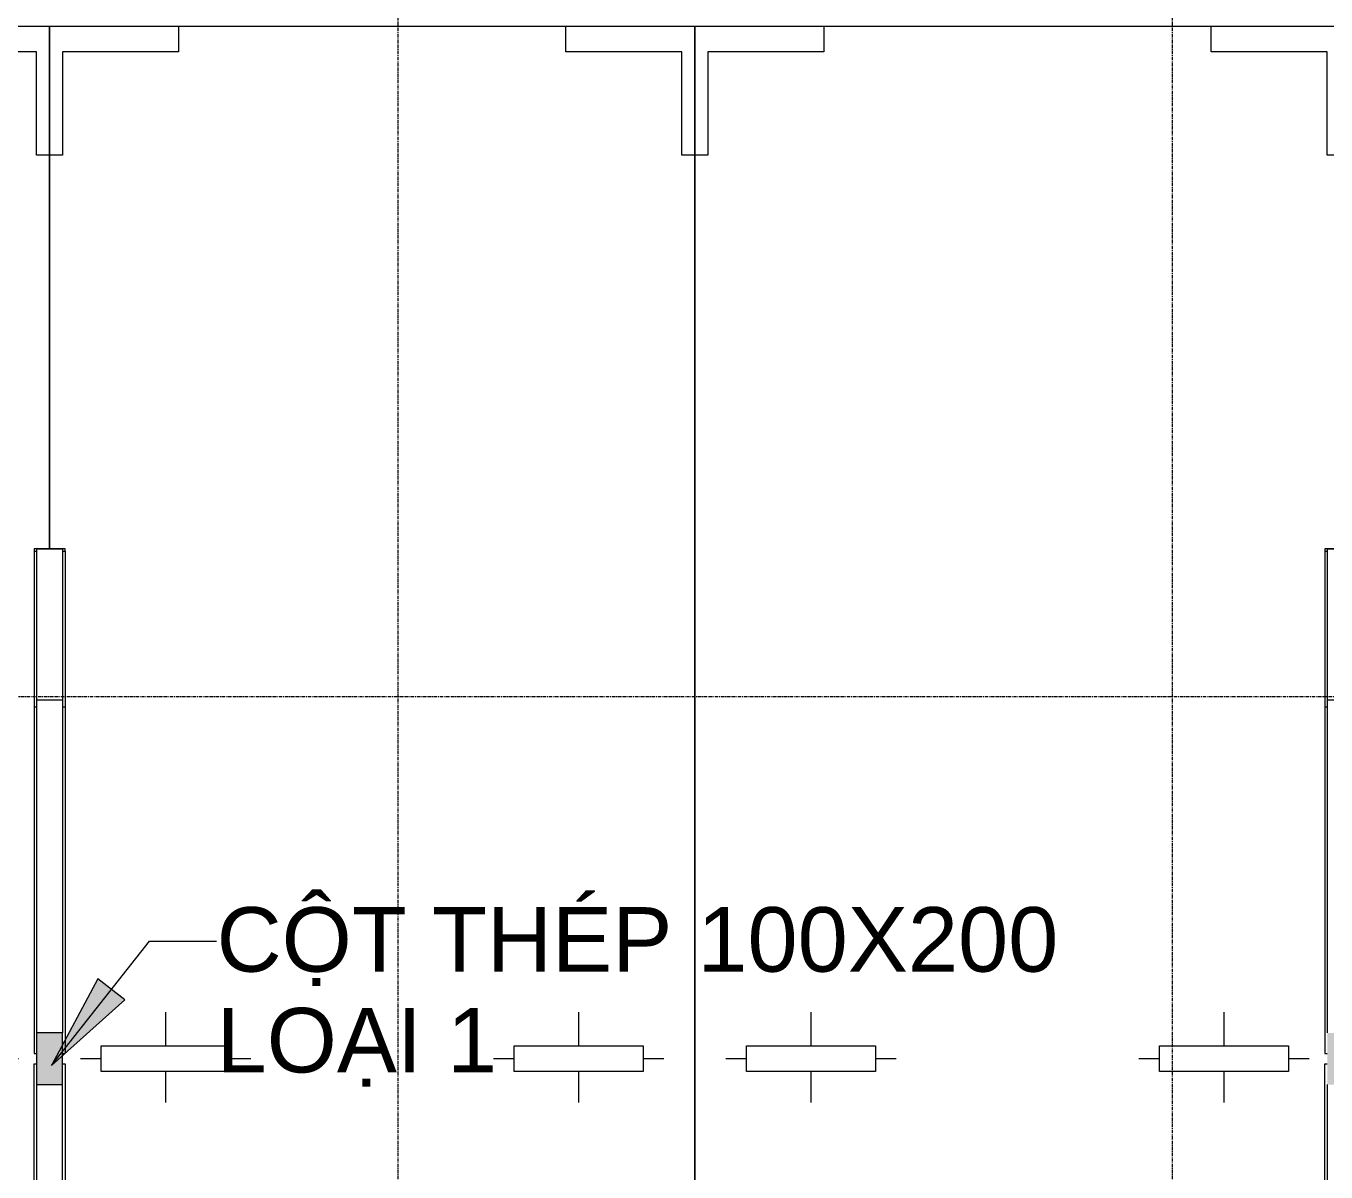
# Model space of a CAD drawing. Header units: millimetres. Extents: x 60855 to 206000, y 5274 to 78634.
# Drawn here: x 79112 to 84148, y 59896 to 64335 of the extents above; entities that cross this region are included whole.
import ezdxf

# ---------------------------------------------------------------- set-up
doc = ezdxf.new("R2010")
doc.units = ezdxf.units.MM
doc.linetypes.add('Grid Line', pattern=[22.225, 12.7, -3.175, 3.175, -3.175])
for name, color, linetype, lineweight in [('A-DETL-GENF-1', 7, 'Continuous', 9), ('A-DETL-THIN', 151, 'Continuous', 9), ('C-PRKG', 70, 'Continuous', 9), ('G-ANNO-TEXT-1', 7, 'Continuous', 9), ('S-COLS', 52, 'Continuous', 9), ('S-GRID-1', 1, 'Grid Line', 9)]:
    doc.layers.add(name, color=color, linetype=linetype, lineweight=lineweight)
doc.styles.add('Arial', font='arial.ttf', dxfattribs={"height": 250})

# ---------------------------------------------------------------- blocks, each defined once
blk = doc.blocks.new('xe oto1 - xe oto-V3-TKCS_NHÀ XE 1 - MẶT BẰNG COTE _1_000')
at = {"layer": 'C-PRKG'}
for p, q in [((-2500, 0), (0, 0)), ((-2500, -4980), (-2500, 0)), ((-500, 0), (0, 0)), ((-500, -100), (-500, 0)), ((0, 0), (0, -500)), ((0, 0), (0, -2025.1)), ((-2500, 0), (-2000, 0)), ((-2500, -500), (-2500, 0)), ((-2000, 0), (-2000, -100)), ((-2450, -100), (-2450, -500)), ((-2000, -100), (-2450, -100)), ((-50, -100), (-500, -100)), ((-50, -500), (-50, -100)), ((-2450, -500), (-2500, -500)), ((-2500, -500), (-2500, -4500)), ((-2500, -4500), (-2500, -500)), ((0, -500), (-50, -500)), ((0, -500), (0, -2025.1)), ((0, -2025.1), (0, -500)), ((-2050, -3950), (-2050, -3820)), ((-2050, -3950), (-2050, -3820)), ((-450, -3950), (-450, -3820)), ((-450, -3950), (-450, -3820)), ((-2300, -3950), (-1800, -3950)), ((-2300, -4050), (-2300, -3950)), ((-1800, -3950), (-1800, -4050)), ((-700, -3950), (-200, -3950)), ((-700, -4050), (-700, -3950)), ((-200, -3950), (-200, -4050)), ((-2300, -4000), (-2380, -4000)), ((-2300, -4000), (-2380, -4000)), ((-1720, -4000), (-1800, -4000)), ((-1720, -4000), (-1800, -4000)), ((-700, -4000), (-780, -4000)), ((-700, -4000), (-780, -4000)), ((-120, -4000), (-200, -4000)), ((-120, -4000), (-200, -4000)), ((-1800, -4050), (-2300, -4050)), ((-2050, -4170), (-2050, -4050)), ((-2050, -4170), (-2050, -4050)), ((-200, -4050), (-700, -4050)), ((-450, -4170), (-450, -4050)), ((-450, -4170), (-450, -4050)), ((-2500, -4500), (-2450, -4500)), ((-2500, -4980), (-2500, -4500)), ((-2450, -4500), (-2450, -4950)), ((-2450, -4950), (-2000, -4950)), ((-2000, -4950), (-2000, -4980)), ((-500, -4950), (-60, -4950)), ((-500, -4980), (-500, -4950))]:
    blk.add_line(p, q, dxfattribs=at)
blk = doc.blocks.new('xe oto1 - xe oto-615462-TKCS_NHÀ XE 1 - MẶT BẰNG COTE _1_000')
at = {"layer": 'C-PRKG'}
for p, q in [((-2500, 0), (0, 0)), ((-2500, -2025.1), (-2500, 0)), ((-500, 0), (0, 0)), ((-500, -100), (-500, 0)), ((0, 0), (0, -500)), ((0, 0), (0, -4980)), ((-2500, 0), (-2000, 0)), ((-2500, -500), (-2500, 0)), ((-2000, 0), (-2000, -100)), ((-2450, -100), (-2450, -500)), ((-2000, -100), (-2450, -100)), ((-50, -100), (-500, -100)), ((-50, -500), (-50, -100)), ((-2450, -500), (-2500, -500)), ((-2500, -500), (-2500, -2025.1)), ((-2500, -2025.1), (-2500, -500)), ((0, -500), (-50, -500)), ((0, -500), (0, -4500)), ((0, -4500), (0, -500)), ((-2050, -3950), (-2050, -3820)), ((-2050, -3950), (-2050, -3820)), ((-450, -3950), (-450, -3820)), ((-450, -3950), (-450, -3820)), ((-2300, -3950), (-1800, -3950)), ((-2300, -4050), (-2300, -3950)), ((-1800, -3950), (-1800, -4050)), ((-700, -3950), (-200, -3950)), ((-700, -4050), (-700, -3950)), ((-200, -3950), (-200, -4050)), ((-2300, -4000), (-2380, -4000)), ((-2300, -4000), (-2380, -4000)), ((-1720, -4000), (-1800, -4000)), ((-1720, -4000), (-1800, -4000)), ((-700, -4000), (-780, -4000)), ((-700, -4000), (-780, -4000)), ((-120, -4000), (-200, -4000)), ((-120, -4000), (-200, -4000)), ((-1800, -4050), (-2300, -4050)), ((-2050, -4170), (-2050, -4050)), ((-2050, -4170), (-2050, -4050)), ((-200, -4050), (-700, -4050)), ((-450, -4170), (-450, -4050)), ((-450, -4170), (-450, -4050)), ((-50, -4500), (0, -4500)), ((-50, -4950), (-50, -4500)), ((0, -4500), (0, -4980)), ((-2440, -4950), (-2000, -4950)), ((-2000, -4950), (-2000, -4980)), ((-500, -4950), (-50, -4950)), ((-500, -4980), (-500, -4950))]:
    blk.add_line(p, q, dxfattribs=at)
blk = doc.blocks.new('TRỤ ĐỂ XE - TRỤ ĐỂ XE-2599185-TKCS_NHÀ XE 1 - MẶT BẰNG COTE _1_000')
at = {"layer": 'S-COLS'}
for p, q in [((-60, 960.7), (-60, 1185.4)), ((-60, 1185.4), (-50, 1185.4)), ((-50, 1185.4), (-50, 960.7)), ((-50, 1177.4), (50, 1177.4)), ((50, 960.7), (50, 1185.4)), ((50, 1185.4), (60, 1185.4)), ((60, 1185.4), (60, 960.7)), ((-60, 20), (-60, 960.7)), ((-50, 960.7), (-60, 960.7)), ((50, 978.4), (-50, 978.4)), ((-50, 960.7), (-50, 100)), ((50, 100), (50, 960.7)), ((60, 960.7), (50, 960.7)), ((60, 960.7), (60, 20)), ((-50, 20), (-60, 20)), ((60, 20), (50, 20)), ((-60, -1363.3), (-60, -20)), ((-50, -20), (-60, -20)), ((60, -20), (50, -20)), ((60, -1363.3), (60, -20)), ((-50, -1363.3), (-50, -100)), ((50, -1363.3), (50, -100)), ((-60, -1966), (-60, -1363.3)), ((-50, -1363.3), (-60, -1363.3)), ((-50, -1966), (-50, -1363.3)), ((-50, -1388.4), (50, -1388.4)), ((50, -1966), (50, -1363.3)), ((60, -1363.3), (50, -1363.3)), ((60, -1966), (60, -1363.3)), ((-50, -1966), (-60, -1966)), ((-60, -1966), (-60, -1974.9)), ((-60, -1974.9), (60, -1974.9)), ((-50, -1973.9), (-50, -1966)), ((-50, -1973.9), (50, -1973.9)), ((60, -1966), (50, -1966)), ((50, -1973.9), (50, -1966)), ((60, -1974.9), (60, -1966))]:
    blk.add_line(p, q, dxfattribs=at)

msp = doc.modelspace()

# ---------------------------------------------------------------- hatches: boundary and pattern name
at = {"layer": 'A-DETL-GENF-1'}
h = msp.add_hatch(color=256, dxfattribs=at)
h.paths.add_polyline_path([(91752.6, 60235.3), (91752.6, 60435.3), (91652.6, 60435.3), (91652.6, 60235.3)])
h.paths.add_polyline_path([(89252.6, 60235.3), (89252.6, 60435.3), (89152.6, 60435.3), (89152.6, 60235.3)])
h.paths.add_polyline_path([(84252.6, 60235.3), (84252.6, 60435.3), (84152.6, 60435.3), (84152.6, 60235.3)])
h.paths.add_polyline_path([(79152.6, 60235.3), (79252.6, 60235.3), (79252.6, 60435.3), (79152.6, 60435.3)])
h.paths.add_polyline_path([(74252.6, 60235.3), (74252.6, 60435.3), (74152.6, 60435.3), (74152.6, 60235.3)])
h.paths.add_polyline_path([(69147.6, 60235.3), (69247.6, 60235.3), (69247.6, 60435.3), (69147.6, 60435.3)])
at = {"layer": 'G-ANNO-TEXT-1'}
msp.add_hatch(color=256, dxfattribs=at).paths.add_polyline_path([(79210.4, 60309), (79494.3, 60562.8), (79390.4, 60644.6)])

# ---------------------------------------------------------------- linework, layer by layer
at = {"layer": 'A-DETL-THIN'}
for p, q in [((79252.6, 60435.3), (79152.6, 60435.3)), ((79152.6, 60435.3), (79152.6, 60235.3)), ((79252.6, 60235.3), (79252.6, 60435.3)), ((79152.6, 60235.3), (79252.6, 60235.3))]:
    msp.add_line(p, q, dxfattribs=at)
at = {"layer": 'G-ANNO-TEXT-1'}
for p, q in [((79210.4, 60309), (79589.8, 60791)), ((79589.8, 60791), (79849.9, 60791)), ((79390.4, 60644.6), (79210.4, 60309)), ((79494.3, 60562.8), (79390.4, 60644.6)), ((79210.4, 60309), (79494.3, 60562.8))]:
    msp.add_line(p, q, dxfattribs=at)
at = {"layer": 'S-GRID-1'}
for p, q in [((80552.6, 53202.4), (80552.6, 74384)), ((83552.6, 53202.4), (83552.6, 74384)), ((90572.4, 61736.9), (70381.6, 61736.9))]:
    msp.add_line(p, q, dxfattribs=at)

# ---------------------------------------------------------------- block references
at = {"layer": 'C-PRKG'}
for name, p in [('xe oto1 - xe oto-V3-TKCS_NHÀ XE 1 - MẶT BẰNG COTE _1_000', (79202.6, 64335.3)), ('xe oto1 - xe oto-615462-TKCS_NHÀ XE 1 - MẶT BẰNG COTE _1_000', (81702.6, 64335.3)), ('xe oto1 - xe oto-V3-TKCS_NHÀ XE 1 - MẶT BẰNG COTE _1_000', (84202.6, 64335.3))]:
    msp.add_blockref(name, p, dxfattribs=at)
at = {"layer": 'S-COLS', "rotation": 180}
for p in [(79202.6, 60335.3), (84202.6, 60335.3)]:
    msp.add_blockref('TRỤ ĐỂ XE - TRỤ ĐỂ XE-2599185-TKCS_NHÀ XE 1 - MẶT BẰNG COTE _1_000', p, dxfattribs=at)

# ---------------------------------------------------------------- texts
at = {"layer": 'G-ANNO-TEXT-1', "insert": (79849.9, 60922.3), "char_height": 250, "width": 3993.75, "attachment_point": 1, "line_spacing_factor": 0.936439, "style": 'Arial'}
msp.add_mtext('\\pt1587.5,3175,4762.5,6350,7937.5,9525,11112.5,12700,14287.5,15875,17462.5,19050,20637.5,22225,23812.5,25400,26987.5,28575,30162.5,31750,33337.5,34925,36512.5,38100,39687.5,41275,42862.5,44450,46037.5,47625,49212.5,50800;CỘT THÉP 100X200\\PLOẠI 1', dxfattribs=at)

doc.saveas('drawing.dxf')
